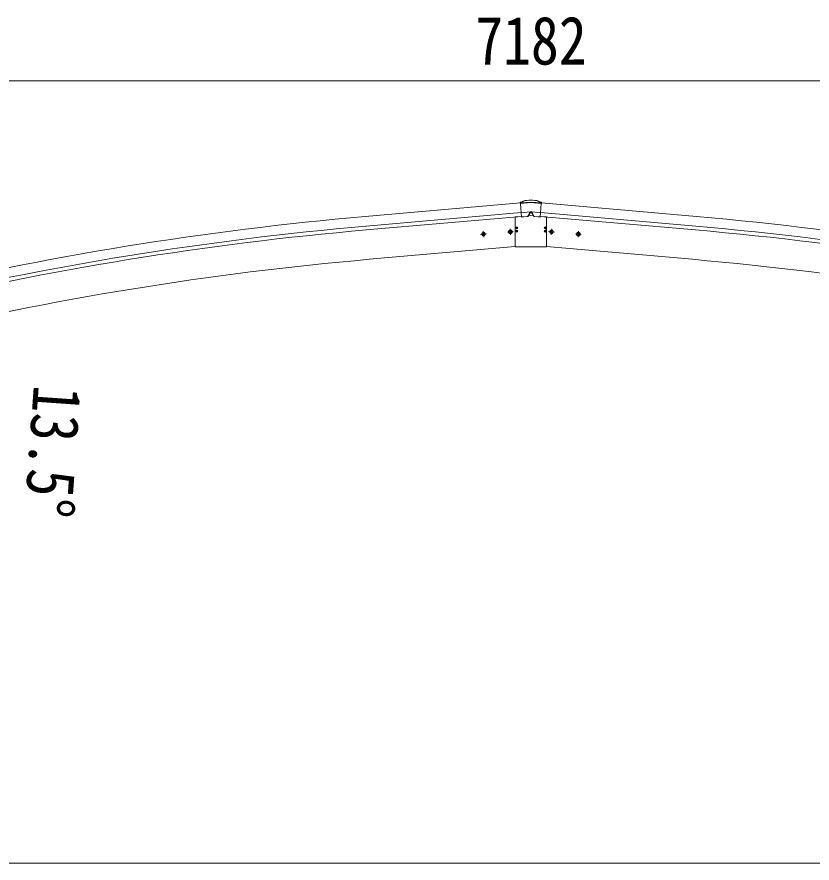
# Model space of a CAD drawing. Units: millimetres at full size; details may follow other scales. Extents: x -12578 to 12718, y -8779 to 8681.
# Drawn here: x -8743 to -5200, y -4497 to -728 of the extents above; entities that cross this region are included whole.
import ezdxf
from ezdxf.enums import TextEntityAlignment as Align

# ---------------------------------------------------------------- set-up
doc = ezdxf.new("R2010")
doc.units = ezdxf.units.MM
doc.header["$LTSCALE"] = 45
for name, color, linetype, lineweight in [('0-0_0', 7, 'Continuous', 9), ('0-1_本体', 4, 'Continuous', 9), ('0-2_部品', 7, 'Continuous', 9), ('0-8_PARTS2', 2, 'Continuous', 9), ('0-A_寸法', 6, 'Continuous', 9)]:
    doc.layers.add(name, color=color, linetype=linetype, lineweight=lineweight)
doc.styles.add('ＭＳ ゴシック', font='')
doc.styles.get('ＭＳ ゴシック').set_extended_font_data('MS Gothic')

msp = doc.modelspace()

# ---------------------------------------------------------------- linework, layer by layer
at = {"layer": '0-0_0'}
msp.add_line((-9888.02, -4497.05), (-3019.05, -4497.05), dxfattribs=at)
at = {"layer": '0-1_本体'}
for p, q in [((-6499.98, -1556.67), (-7191.4, -1616.9)), ((-6406.38, -1556.67), (-5714.96, -1616.9)), ((-6496.22, -1599.67), (-7187.65, -1659.91)), ((-6494.76, -1616.44), (-7186.19, -1676.68)), ((-6411.61, -1616.44), (-5720.17, -1676.68)), ((-6410.15, -1599.67), (-5718.71, -1659.91)), ((-7172.81, -1807.6), (-6523.18, -1750.77)), ((-5733.56, -1807.6), (-6383.18, -1750.77))]:
    msp.add_line(p, q, dxfattribs=at)
for centre, radius, start, end in [((-5935.56, -16032.12), 14469.82, 94.97901, 103.47901), ((-6970.81, -16032.12), 14469.82, 76.52099, 85.02099), ((-5935.56, -16032.12), 14426.65, 94.97901, 103.47901), ((-5935.56, -16032.12), 14409.82, 94.97901, 103.47901), ((-6970.81, -16032.12), 14409.82, 76.52099, 85.02099), ((-6970.81, -16032.12), 14426.65, 76.52099, 85.02099), ((-5918.14, -16145.23), 14392.42, 95.00113, 103.49889), ((-6988.23, -16145.23), 14392.42, 76.50111, 84.99887)]:
    msp.add_arc(centre, radius, start, end, dxfattribs=at)
at = {"layer": '0-2_部品'}
for p, q in [((-6470.87, -1545.16), (-6479.15, -1545.88)), ((-6479.15, -1545.88), (-6470.87, -1545.16)), ((-6427.22, -1545.88), (-6435.49, -1545.16)), ((-6435.49, -1545.16), (-6427.22, -1545.88)), ((-6500.29, -1553.22), (-6492.97, -1552.58)), ((-6492.97, -1552.58), (-6500.29, -1553.22)), ((-6500.16, -1554.63), (-6500.29, -1553.22)), ((-6500.16, -1554.63), (-6500.29, -1553.22)), ((-6500.16, -1554.63), (-6500.13, -1555.05)), ((-6500.16, -1554.63), (-6500.13, -1555.05)), ((-6500.13, -1555.05), (-6499.86, -1558.04)), ((-6500.13, -1555.05), (-6499.86, -1558.04)), ((-6453.18, -1552.22), (-6500.01, -1556.32)), ((-6453.18, -1552.22), (-6500.01, -1556.32)), ((-6453.18, -1553.95), (-6499.86, -1558.04)), ((-6453.18, -1553.95), (-6499.86, -1558.04)), ((-6499.86, -1558.04), (-6499.81, -1558.72)), ((-6499.81, -1558.72), (-6499.86, -1558.04)), ((-6453.18, -1554.64), (-6499.81, -1558.72)), ((-6453.18, -1554.64), (-6499.81, -1558.72)), ((-6499.81, -1558.72), (-6496.19, -1599.98)), ((-6499.81, -1558.72), (-6496.19, -1599.98)), ((-6480.79, -1546.4), (-6484.95, -1548.8)), ((-6484.95, -1548.8), (-6480.79, -1546.4)), ((-6453.18, -1552.22), (-6406.35, -1556.32)), ((-6453.18, -1552.22), (-6406.35, -1556.32)), ((-6453.18, -1553.95), (-6406.5, -1558.04)), ((-6453.18, -1553.95), (-6406.5, -1558.04)), ((-6453.18, -1554.64), (-6406.56, -1558.72)), ((-6453.18, -1554.64), (-6406.56, -1558.72)), ((-6421.42, -1548.8), (-6425.57, -1546.4)), ((-6425.57, -1546.4), (-6421.42, -1548.8)), ((-6413.39, -1552.58), (-6406.08, -1553.22)), ((-6406.08, -1553.22), (-6413.39, -1552.58)), ((-6406.56, -1558.72), (-6410.17, -1599.98)), ((-6406.56, -1558.72), (-6410.17, -1599.98)), ((-6406.56, -1558.72), (-6406.5, -1558.04)), ((-6406.5, -1558.04), (-6406.56, -1558.72)), ((-6406.24, -1555.05), (-6406.5, -1558.04)), ((-6406.24, -1555.05), (-6406.5, -1558.04)), ((-6406.2, -1554.63), (-6406.24, -1555.05)), ((-6406.2, -1554.63), (-6406.24, -1555.05)), ((-6406.2, -1554.63), (-6406.08, -1553.22)), ((-6406.2, -1554.63), (-6406.08, -1553.22)), ((-6523.18, -1619.03), (-6510.32, -1617.79)), ((-6523.18, -1619.03), (-6510.31, -1617.79)), ((-6523.18, -1752.27), (-6523.18, -1619.03)), ((-6496.19, -1599.98), (-6456.85, -1596.54)), ((-6456.85, -1596.54), (-6496.19, -1599.98)), ((-6496.12, -1600.86), (-6496.19, -1599.98)), ((-6496.19, -1599.98), (-6496.12, -1600.86)), ((-6496.12, -1600.86), (-6494.57, -1618.6)), ((-6496.12, -1600.86), (-6494.57, -1618.6)), ((-6494.57, -1618.6), (-6468.16, -1616.29)), ((-6468.16, -1616.29), (-6494.57, -1618.6)), ((-6494.52, -1619.1), (-6494.57, -1618.6)), ((-6494.57, -1618.6), (-6494.52, -1619.1)), ((-6494.5, -1619.36), (-6494.52, -1619.1)), ((-6484.54, -1618.49), (-6494.5, -1619.36)), ((-6484.54, -1618.49), (-6484.53, -1618.61)), ((-6484.53, -1618.61), (-6467.89, -1617.16)), ((-6467.89, -1617.16), (-6484.53, -1618.61)), ((-6467.01, -1615.53), (-6458.3, -1599.36)), ((-6458.3, -1599.36), (-6467.01, -1615.53)), ((-6465.94, -1615.92), (-6456.96, -1600.36)), ((-6456.96, -1600.36), (-6465.94, -1615.92)), ((-6464.46, -1613.35), (-6453.18, -1612.27)), ((-6464.46, -1613.35), (-6453.18, -1612.27)), ((-6457.1, -1599.36), (-6458.3, -1599.36)), ((-6458.3, -1599.36), (-6457.1, -1599.36)), ((-6457.51, -1599.41), (-6456.96, -1600.36)), ((-6457.51, -1599.41), (-6456.96, -1600.36)), ((-6457.1, -1599.36), (-6456.93, -1597.43)), ((-6457.1, -1599.36), (-6456.93, -1597.43)), ((-6457.1, -1599.42), (-6457.1, -1599.36)), ((-6457.1, -1599.36), (-6457.1, -1599.42)), ((-6453.18, -1599.41), (-6457.1, -1599.42)), ((-6457.1, -1599.42), (-6453.18, -1599.41)), ((-6457.06, -1598.92), (-6453.18, -1598.91)), ((-6453.18, -1598.91), (-6457.06, -1598.92)), ((-6456.96, -1600.36), (-6449.41, -1600.36)), ((-6449.41, -1600.36), (-6456.96, -1600.36)), ((-6456.85, -1596.54), (-6456.93, -1597.43)), ((-6456.93, -1597.43), (-6456.85, -1596.54)), ((-6456.85, -1596.54), (-6456.83, -1596.37)), ((-6456.85, -1596.54), (-6456.83, -1596.37)), ((-6456.83, -1596.37), (-6453.18, -1596.69)), ((-6456.83, -1596.37), (-6453.18, -1596.69)), ((-6449.53, -1596.37), (-6453.18, -1596.69)), ((-6449.53, -1596.37), (-6453.18, -1596.69)), ((-6453.18, -1596.69), (-6453.18, -1598.91)), ((-6453.18, -1596.69), (-6453.18, -1598.91)), ((-6453.18, -1599.41), (-6453.18, -1598.91)), ((-6453.18, -1598.91), (-6449.31, -1598.92)), ((-6453.18, -1599.41), (-6453.18, -1598.91)), ((-6449.31, -1598.92), (-6453.18, -1598.91)), ((-6449.27, -1599.42), (-6453.18, -1599.41)), ((-6453.18, -1599.41), (-6449.27, -1599.42)), ((-6441.9, -1613.35), (-6453.18, -1612.27)), ((-6441.9, -1613.35), (-6453.18, -1612.27)), ((-6449.52, -1596.54), (-6449.53, -1596.37)), ((-6449.52, -1596.54), (-6449.53, -1596.37)), ((-6449.44, -1597.43), (-6449.52, -1596.54)), ((-6449.52, -1596.54), (-6410.17, -1599.98)), ((-6449.52, -1596.54), (-6449.44, -1597.43)), ((-6410.17, -1599.98), (-6449.52, -1596.54)), ((-6449.27, -1599.36), (-6449.44, -1597.43)), ((-6449.27, -1599.36), (-6449.44, -1597.43)), ((-6448.86, -1599.41), (-6449.41, -1600.36)), ((-6448.86, -1599.41), (-6449.41, -1600.36)), ((-6449.41, -1600.36), (-6440.42, -1615.92)), ((-6440.42, -1615.92), (-6449.41, -1600.36)), ((-6448.07, -1599.36), (-6449.27, -1599.36)), ((-6449.27, -1599.36), (-6449.27, -1599.42)), ((-6449.27, -1599.36), (-6448.07, -1599.36)), ((-6449.27, -1599.42), (-6449.27, -1599.36)), ((-6448.07, -1599.36), (-6439.36, -1615.53)), ((-6439.36, -1615.53), (-6448.07, -1599.36)), ((-6438.48, -1617.16), (-6421.84, -1618.61)), ((-6421.84, -1618.61), (-6438.48, -1617.16)), ((-6438.2, -1616.29), (-6411.8, -1618.6)), ((-6411.8, -1618.6), (-6438.2, -1616.29)), ((-6421.83, -1618.49), (-6421.84, -1618.61)), ((-6421.83, -1618.49), (-6411.87, -1619.36)), ((-6411.87, -1619.36), (-6411.84, -1619.1)), ((-6411.8, -1618.6), (-6411.84, -1619.1)), ((-6411.84, -1619.1), (-6411.8, -1618.6)), ((-6410.25, -1600.86), (-6411.8, -1618.6)), ((-6410.25, -1600.86), (-6411.8, -1618.6)), ((-6410.17, -1599.98), (-6410.25, -1600.86)), ((-6410.25, -1600.86), (-6410.17, -1599.98)), ((-6383.18, -1619.03), (-6396.05, -1617.79)), ((-6383.18, -1619.03), (-6396.05, -1617.79)), ((-6383.18, -1752.27), (-6383.18, -1619.03)), ((-6518.43, -1666.77), (-6517.32, -1666.75)), ((-6518.43, -1667.77), (-6517.32, -1667.79)), ((-6518.43, -1681.77), (-6517.32, -1681.75)), ((-6518.43, -1682.77), (-6517.32, -1682.79)), ((-6517.32, -1666.75), (-6516.8, -1666.65)), ((-6517.32, -1667.79), (-6516.8, -1667.89)), ((-6517.32, -1681.75), (-6516.8, -1681.65)), ((-6517.32, -1682.79), (-6516.8, -1682.89)), ((-6516.7, -1666.13), (-6516.8, -1666.65)), ((-6516.7, -1668.4), (-6516.8, -1667.89)), ((-6516.7, -1681.13), (-6516.8, -1681.65)), ((-6516.7, -1683.4), (-6516.8, -1682.89)), ((-6516.68, -1665.02), (-6516.7, -1666.13)), ((-6516.68, -1669.51), (-6516.7, -1668.4)), ((-6516.68, -1680.02), (-6516.7, -1681.13)), ((-6516.68, -1684.51), (-6516.7, -1683.4)), ((-6515.68, -1665.02), (-6515.66, -1666.13)), ((-6515.68, -1669.51), (-6515.66, -1668.4)), ((-6515.68, -1680.02), (-6515.66, -1681.13)), ((-6515.68, -1684.51), (-6515.66, -1683.4)), ((-6515.66, -1666.13), (-6515.56, -1666.65)), ((-6515.66, -1668.4), (-6515.56, -1667.89)), ((-6515.66, -1681.13), (-6515.56, -1681.65)), ((-6515.66, -1683.4), (-6515.56, -1682.89)), ((-6515.05, -1666.75), (-6515.56, -1666.65)), ((-6515.05, -1667.79), (-6515.56, -1667.89)), ((-6515.05, -1681.75), (-6515.56, -1681.65)), ((-6515.05, -1682.79), (-6515.56, -1682.89)), ((-6513.94, -1666.77), (-6515.05, -1666.75)), ((-6513.94, -1667.77), (-6515.05, -1667.79)), ((-6513.94, -1681.77), (-6515.05, -1681.75)), ((-6513.94, -1682.77), (-6515.05, -1682.79)), ((-6392.43, -1666.77), (-6391.32, -1666.75)), ((-6392.43, -1667.77), (-6391.32, -1667.79)), ((-6392.43, -1681.77), (-6391.32, -1681.75)), ((-6392.43, -1682.77), (-6391.32, -1682.79)), ((-6391.32, -1666.75), (-6390.8, -1666.65)), ((-6391.32, -1667.79), (-6390.8, -1667.89)), ((-6391.32, -1681.75), (-6390.8, -1681.65)), ((-6391.32, -1682.79), (-6390.8, -1682.89)), ((-6390.7, -1666.13), (-6390.8, -1666.65)), ((-6390.7, -1668.4), (-6390.8, -1667.89)), ((-6390.7, -1681.13), (-6390.8, -1681.65)), ((-6390.7, -1683.4), (-6390.8, -1682.89)), ((-6390.68, -1665.02), (-6390.7, -1666.13)), ((-6390.68, -1669.51), (-6390.7, -1668.4)), ((-6390.68, -1680.02), (-6390.7, -1681.13)), ((-6390.68, -1684.51), (-6390.7, -1683.4)), ((-6389.68, -1665.02), (-6389.66, -1666.13)), ((-6389.68, -1669.51), (-6389.66, -1668.4)), ((-6389.68, -1680.02), (-6389.66, -1681.13)), ((-6389.68, -1684.51), (-6389.66, -1683.4)), ((-6389.66, -1666.13), (-6389.56, -1666.65)), ((-6389.66, -1668.4), (-6389.56, -1667.89)), ((-6389.66, -1681.13), (-6389.56, -1681.65)), ((-6389.66, -1683.4), (-6389.56, -1682.89)), ((-6389.05, -1666.75), (-6389.56, -1666.65)), ((-6389.05, -1667.79), (-6389.56, -1667.89)), ((-6389.05, -1681.75), (-6389.56, -1681.65)), ((-6389.05, -1682.79), (-6389.56, -1682.89)), ((-6387.94, -1666.77), (-6389.05, -1666.75)), ((-6387.94, -1667.77), (-6389.05, -1667.79)), ((-6387.94, -1681.77), (-6389.05, -1681.75)), ((-6387.94, -1682.77), (-6389.05, -1682.79))]:
    msp.add_line(p, q, dxfattribs=at)
for points in [[(-6492.97, -1552.58), (-6487.15, -1549.22), (-6484.95, -1548.8)], [(-6484.95, -1548.8), (-6487.15, -1549.22), (-6492.97, -1552.58)], [(-6421.42, -1548.8), (-6419.22, -1549.22), (-6413.39, -1552.58)], [(-6413.39, -1552.58), (-6419.22, -1549.22), (-6421.42, -1548.8)], [(-6523.18, -1752.27), (-6383.18, -1752.27), (-6383.18, -1619.03)], [(-6383.18, -1752.27), (-6523.18, -1752.27), (-6523.18, -1619.03)], [(-6484.53, -1618.61), (-6484.54, -1618.49), (-6494.5, -1619.36), (-6494.52, -1619.1)], [(-6421.84, -1618.61), (-6421.83, -1618.49), (-6411.87, -1619.36), (-6411.84, -1619.1)]]:
    msp.add_lwpolyline(points, dxfattribs=at)
for points in [[(-6671.92, -1696.26), (-6668.74, -1689.46), (-6661.27, -1688.8), (-6656.96, -1694.95), (-6660.13, -1701.75), (-6667.61, -1702.41)], [(-6671.9, -1696.42), (-6668.73, -1689.62), (-6661.25, -1688.97), (-6656.95, -1695.11), (-6660.12, -1701.92), (-6667.6, -1702.57)], [(-6552.37, -1685.8), (-6549.2, -1679), (-6541.72, -1678.35), (-6537.42, -1684.49), (-6540.59, -1691.3), (-6548.07, -1691.95)], [(-6552.36, -1685.96), (-6549.19, -1679.16), (-6541.71, -1678.51), (-6537.4, -1684.66), (-6540.58, -1691.46), (-6548.05, -1692.11)], [(-6354.01, -1685.96), (-6357.18, -1679.16), (-6364.66, -1678.51), (-6368.96, -1684.66), (-6365.79, -1691.46), (-6358.31, -1692.11)], [(-6353.99, -1685.8), (-6357.17, -1679), (-6364.64, -1678.35), (-6368.95, -1684.49), (-6365.78, -1691.3), (-6358.3, -1691.95)], [(-6234.46, -1696.42), (-6237.64, -1689.62), (-6245.11, -1688.97), (-6249.42, -1695.11), (-6246.25, -1701.92), (-6238.77, -1702.57)], [(-6234.45, -1696.26), (-6237.62, -1689.46), (-6245.1, -1688.8), (-6249.4, -1694.95), (-6246.23, -1701.75), (-6238.75, -1702.41)]]:
    msp.add_lwpolyline(points, close=True, dxfattribs=at)
for centre, radius in [((-6664.44, -1695.61), 8.5), ((-6664.43, -1695.77), 8.5), ((-6664.44, -1695.61), 7.7), ((-6664.43, -1695.77), 7.7), ((-6664.44, -1695.61), 6.5), ((-6664.43, -1695.77), 6.5), ((-6544.9, -1685.15), 8.5), ((-6544.88, -1685.31), 8.5), ((-6544.9, -1685.15), 7.7), ((-6544.88, -1685.31), 7.7), ((-6544.9, -1685.15), 6.5), ((-6544.88, -1685.31), 6.5), ((-6516.18, -1667.27), 4), ((-6516.18, -1682.27), 4), ((-6390.18, -1667.27), 4), ((-6390.18, -1682.27), 4), ((-6361.49, -1685.31), 8.5), ((-6361.47, -1685.15), 8.5), ((-6361.49, -1685.31), 7.7), ((-6361.47, -1685.15), 7.7), ((-6361.49, -1685.31), 6.5), ((-6361.47, -1685.15), 6.5), ((-6241.94, -1695.77), 8.5), ((-6241.93, -1695.61), 8.5), ((-6241.94, -1695.77), 7.7), ((-6241.93, -1695.61), 7.7), ((-6241.94, -1695.77), 6.5), ((-6241.93, -1695.61), 6.5)]:
    msp.add_circle(centre, radius, dxfattribs=at)
for centre, radius, start, end in [((-6453.18, -1747.37), 202.99, 85, 95), ((-6453.18, -1747.37), 202.99, 85, 95), ((-6478.8, -1549.85), 3.99, 95, 120), ((-6478.8, -1549.85), 3.99, 95, 120), ((-6427.57, -1549.85), 3.99, 60, 85), ((-6427.57, -1549.85), 3.99, 60, 85), ((-6516.18, -1667.27), 2.3, 167.44414, 192.55586), ((-6516.18, -1682.27), 2.3, 167.44414, 192.55586), ((-6516.18, -1667.27), 2.3, 77.44414, 102.55586), ((-6516.18, -1667.27), 2.3, 257.44414, 282.55586), ((-6516.18, -1682.27), 2.3, 77.44414, 102.55586), ((-6516.18, -1682.27), 2.3, 257.44414, 282.55586), ((-6516.18, -1667.27), 2.3, 347.44414, 12.55586), ((-6516.18, -1682.27), 2.3, 347.44414, 12.55586), ((-6390.18, -1667.27), 2.3, 167.44414, 192.55586), ((-6390.18, -1682.27), 2.3, 167.44414, 192.55586), ((-6390.18, -1667.27), 2.3, 77.44414, 102.55586), ((-6390.18, -1667.27), 2.3, 257.44414, 282.55586), ((-6390.18, -1682.27), 2.3, 77.44414, 102.55586), ((-6390.18, -1682.27), 2.3, 257.44414, 282.55586), ((-6390.18, -1667.27), 2.3, 347.44414, 12.55586), ((-6390.18, -1682.27), 2.3, 347.44414, 12.55586)]:
    msp.add_arc(centre, radius, start, end, dxfattribs=at)
for centre, major_axis, ratio, start_param, end_param in [((-6468.33, -1614.75), (-0.53, 1.47), 0.958259, 2.8941775, 3.8521671), ((-6468.33, -1614.75), (-0.53, 1.47), 0.958259, 2.8941775, 3.8521671), ((-6468.11, -1614.66), (-1.35, 2.11), 0.997631, 2.6625978, 3.6205875), ((-6468.11, -1614.66), (-1.35, 2.11), 0.997631, 2.6625978, 3.6205875), ((-6458.65, -1599.43), (1.15, 0.02), 0.060825, 0.0337838, 1.2585957), ((-6458.65, -1599.43), (-1.15, -0.02), 0.060825, 3.1753764, 4.4001884), ((-6447.72, -1599.43), (1.15, -0.02), 0.060825, 1.8829969, 3.1078089), ((-6447.72, -1599.43), (-1.15, 0.02), 0.060825, 5.0245896, 6.2494015), ((-6438.26, -1614.66), (1.35, 2.11), 0.997631, 2.6625978, 3.6205875), ((-6438.26, -1614.66), (1.35, 2.11), 0.997631, 2.6625978, 3.6205875), ((-6438.04, -1614.75), (0.53, 1.47), 0.958259, 2.4310182, 3.3890078), ((-6438.04, -1614.75), (0.53, 1.47), 0.958259, 2.4310182, 3.3890078)]:
    msp.add_ellipse(centre, major_axis=major_axis, ratio=ratio, start_param=start_param, end_param=end_param, dxfattribs=at)
at = {"layer": '0-8_PARTS2'}
for p, q in [((-6651.49, -1694.47), (-6677.39, -1696.74)), ((-6665.57, -1682.66), (-6663.31, -1708.56)), ((-6531.95, -1684.02), (-6557.85, -1686.28)), ((-6546.03, -1672.2), (-6543.76, -1698.1)), ((-6374.42, -1684.02), (-6348.52, -1686.28)), ((-6360.34, -1672.2), (-6362.6, -1698.1)), ((-6254.88, -1694.47), (-6228.98, -1696.74)), ((-6240.79, -1682.66), (-6243.06, -1708.56))]:
    msp.add_line(p, q, dxfattribs=at)
at = {"layer": '0-A_寸法'}
msp.add_line((-2862.18, -1013.16), (-10044.18, -1013.16), dxfattribs=at)

# ---------------------------------------------------------------- texts
at = {"layer": '0-A_寸法', "color": 7, "style": 'ＭＳ ゴシック', "width": 0.85}
msp.add_text('7182', height=214.4, dxfattribs=at).set_placement((-6700.68, -1004.16), align=Align.BOTTOM_LEFT)
msp.add_text('13.5°', height=214.4, rotation=265.965, dxfattribs=at).set_placement((-8731.3, -2359.52), align=Align.BOTTOM_LEFT)

doc.saveas('drawing.dxf')
